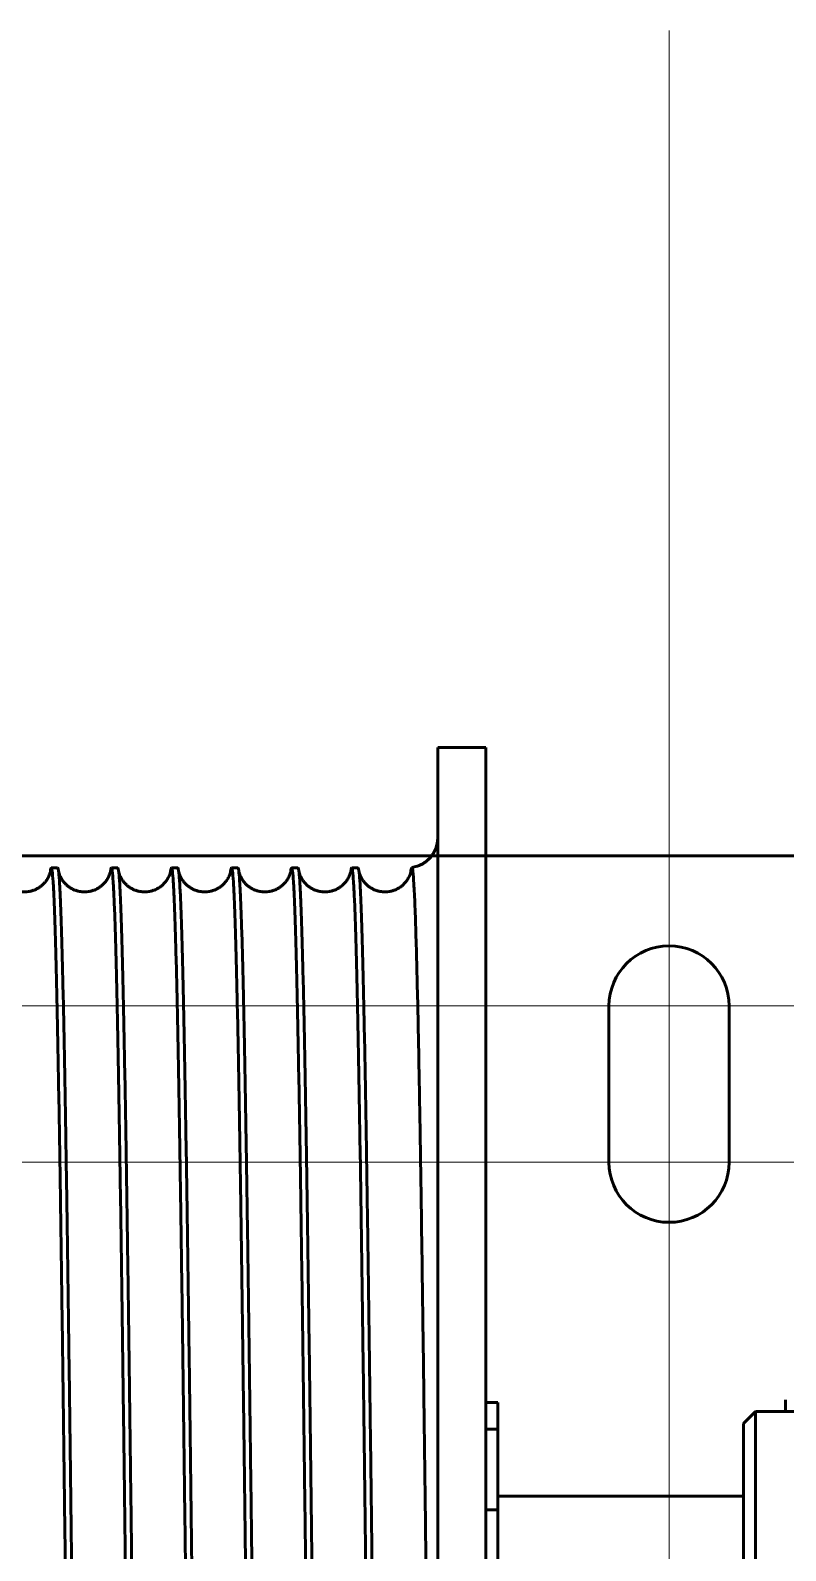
# Model space of a CAD drawing. Header units: millimetres. Extents: x 0 to 1680, y 0 to 594.
# Drawn here: x 591.54 to 593.19, y 230.205 to 233.526 of the extents above; entities that cross this region are included whole.
import ezdxf

# ---------------------------------------------------------------- set-up
doc = ezdxf.new("R2010")
doc.units = ezdxf.units.MM
for name, pattern in [('K5LT_AXLED', [19.5, 15, -1.5, 1.5, -1.5]), ('K5LT_BASIC', [0]), ('K5LT_THIN', [0])]:
    doc.linetypes.add(name, pattern=pattern)
doc.layers.add('Системный слой', color=7, linetype='Continuous')

# ---------------------------------------------------------------- blocks, each defined once
blk = doc.blocks.new('U43')
at = {"layer": 'Системный слой', "color": 30, "linetype": 'K5LT_AXLED', "lineweight": 18, "true_color": 0xff8000}
for p, q in [((592.9351, 233.5263), (592.9351, 228.9226)), ((588.3626, 231.3951), (592.6251, 231.3951)), ((590.8038, 231.3951), (595.0663, 231.3951)), ((588.3626, 231.0538), (592.6251, 231.0538)), ((590.8038, 231.0538), (595.0663, 231.0538)), ((592.9351, 231.0588), (592.9351, 226.4551))]:
    blk.add_line(p, q, dxfattribs=at)
at = {"layer": 'Системный слой', "color": 5, "linetype": 'K5LT_BASIC', "lineweight": 60, "true_color": 0x0000ff}
for p, q in [((593.5126, 231.7232), (589.9163, 231.7232)), ((592.8038, 231.3951), (592.8038, 231.0538)), ((593.0663, 231.0538), (593.0663, 231.3951))]:
    blk.add_line(p, q, dxfattribs=at)
for centre, start, end in [((592.9351, 231.3951), 0, 180), ((592.9351, 231.0538), 180, 0)]:
    blk.add_arc(centre, 0.1313, start, end, dxfattribs=at)

msp = doc.modelspace()

# ---------------------------------------------------------------- linework, layer by layer
at = {"layer": 'Системный слой', "color": 5, "linetype": 'K5LT_BASIC', "lineweight": 60, "true_color": 0x0000ff}
for p, q in [((592.42966, 231.95943), (592.53466, 231.95943)), ((592.42966, 231.95943), (592.42966, 228.02193)), ((592.53466, 231.95943), (592.53466, 228.02193)), ((591.58561, 231.69693), (591.59944, 231.69693)), ((591.71686, 231.69693), (591.73069, 231.69693)), ((591.84811, 231.69693), (591.86194, 231.69693)), ((591.97936, 231.69693), (591.99319, 231.69693)), ((592.11061, 231.69693), (592.12444, 231.69693)), ((592.24186, 231.69693), (592.25569, 231.69693)), ((592.53466, 230.5288), (592.56091, 230.5288)), ((592.56091, 230.5288), (592.56091, 230.47094)), ((593.12395, 230.50911), (593.0977, 230.48286)), ((593.87208, 230.50911), (593.12395, 230.50911)), ((593.12395, 229.45911), (593.12395, 230.50911)), ((593.18958, 230.50911), (593.18958, 230.5349)), ((593.0977, 229.48536), (593.0977, 230.48286)), ((592.53466, 230.47094), (592.56091, 230.47094)), ((592.56091, 230.47094), (592.56091, 230.29442)), ((592.56091, 230.32405), (593.0977, 230.32405)), ((592.53466, 230.29442), (592.56091, 230.29442)), ((592.56091, 230.29442), (592.56091, 229.68693))]:
    msp.add_line(p, q, dxfattribs=at)
for centre, radius, start, end in [((592.36404, 231.76255), 0.06562, 278.0032, 359.99941), ((592.39345, 231.68802), 0.02241, 154.77618, 178.21231)]:
    msp.add_arc(centre, radius, start, end, dxfattribs=at)
for points, knots in [([(592.42966, 231.76255), (592.42966, 231.76065), (592.42954, 231.75744), (592.42895, 231.75268), (592.42827, 231.74891), (592.42732, 231.74502), (592.42609, 231.74107), (592.4246, 231.73715), (592.42285, 231.73333), (592.42066, 231.72926), (592.41771, 231.72463), (592.41383, 231.71962), (592.40951, 231.71511), (592.40562, 231.71172), (592.40238, 231.70926), (592.39961, 231.70737), (592.39699, 231.70577), (592.39463, 231.70448), (592.39247, 231.70339), (592.39041, 231.70245), (592.38854, 231.70166), (592.38705, 231.70109), (592.38616, 231.70077), (592.38569, 231.7006), (592.38544, 231.70052), (592.38532, 231.70047), (592.38529, 231.70046), (592.38539, 231.7005), (592.38562, 231.70058), (592.38602, 231.70072), (592.3864, 231.70086), (592.38663, 231.70094)], [0, 0, 0, 0, 2.9090909, 4.3636364, 5.8181818, 7.2727273, 8.7272727, 10.1818182, 11.6363636, 13.0909091, 15.030303, 17.4545455, 19.8276094, 21.6646465, 22.9144781, 24.1131313, 25.15814, 26.1006825, 26.8894713, 27.6269724, 28.3524978, 29.0300479, 29.5723353, 29.9396112, 30.2191629, 30.4982778, 30.7773927, 31.060439, 31.3552795, 31.669777, 32, 32, 32, 32]), ([(591.58363, 231.68912), (591.58359, 231.68903), (591.58357, 231.68873), (591.58315, 231.68685), (591.58204, 231.68294), (591.57933, 231.6761), (591.57423, 231.66799), (591.56889, 231.66178), (591.56312, 231.65664), (591.55688, 231.65239), (591.55022, 231.64901), (591.54323, 231.64651), (591.53601, 231.64491), (591.52866, 231.64423), (591.5213, 231.64447), (591.51403, 231.64563), (591.50698, 231.64767), (591.50027, 231.65057), (591.49398, 231.65425), (591.48825, 231.65866), (591.48315, 231.66369), (591.4788, 231.66917), (591.47529, 231.67489), (591.47268, 231.68047), (591.47108, 231.68516), (591.47045, 231.68771), (591.47028, 231.68854), (591.47024, 231.68877)], [0, 0, 0, 0, 2.0159976, 4.0264381, 6.0368785, 8.0402258, 9.198751, 10.1050105, 10.9127419, 11.6745831, 12.4095787, 13.1300249, 13.8423199, 14.55028, 15.2565672, 15.9634376, 16.6732725, 17.3891501, 18.1157201, 18.8608332, 19.6388627, 20.4776923, 21.4269926, 22.5941294, 24.20195, 26.365177, 28, 28, 28, 28]), ([(591.71488, 231.68912), (591.71484, 231.68903), (591.71482, 231.68873), (591.7144, 231.68685), (591.71329, 231.68294), (591.71058, 231.6761), (591.70548, 231.66799), (591.70014, 231.66178), (591.69437, 231.65664), (591.68813, 231.65239), (591.68147, 231.64901), (591.67448, 231.64651), (591.66726, 231.64491), (591.65991, 231.64423), (591.65254, 231.64447), (591.64528, 231.64563), (591.63823, 231.64767), (591.63152, 231.65057), (591.62524, 231.65425), (591.6195, 231.65866), (591.6144, 231.66369), (591.61005, 231.66917), (591.60654, 231.67488), (591.60393, 231.68047), (591.60233, 231.68516), (591.6017, 231.68771), (591.60153, 231.68854), (591.60149, 231.68877)], [0, 0, 0, 0, 2.0159669, 4.0263452, 6.0367236, 8.0401434, 9.1986882, 10.1049589, 10.9126922, 11.674546, 12.4095481, 13.1299966, 13.8422905, 14.5502465, 15.2565269, 15.9633877, 16.6732104, 17.3890729, 18.1156242, 18.8607132, 19.6387088, 20.4774844, 21.4267478, 22.5938022, 24.2014044, 26.3668287, 28, 28, 28, 28]), ([(591.84613, 231.68912), (591.84609, 231.68903), (591.84607, 231.68873), (591.84565, 231.68685), (591.84454, 231.68294), (591.84183, 231.6761), (591.83673, 231.66799), (591.83139, 231.66178), (591.82562, 231.65664), (591.81938, 231.65239), (591.81272, 231.64901), (591.80573, 231.64651), (591.79851, 231.64491), (591.79116, 231.64423), (591.78379, 231.64447), (591.77653, 231.64563), (591.76948, 231.64767), (591.76277, 231.65057), (591.75649, 231.65425), (591.75075, 231.65866), (591.74565, 231.66369), (591.7413, 231.66917), (591.73779, 231.67488), (591.73518, 231.68047), (591.73358, 231.68516), (591.73295, 231.68771), (591.73278, 231.68854), (591.73274, 231.68877)], [0, 0, 0, 0, 2.0159363, 4.0262523, 6.0365683, 8.0400548, 9.1986166, 10.1048966, 10.9126299, 11.6744949, 12.4095019, 13.1299513, 13.8422427, 14.5501931, 15.2564651, 15.963315, 16.6731239, 17.3889698, 18.115501, 18.8605642, 19.638524, 20.4772435, 21.4264688, 22.5934389, 24.2008183, 26.3684837, 28, 28, 28, 28]), ([(591.97738, 231.68912), (591.97734, 231.68903), (591.97732, 231.68873), (591.9769, 231.68685), (591.97579, 231.68294), (591.97308, 231.6761), (591.96798, 231.66799), (591.96264, 231.66178), (591.95687, 231.65664), (591.95063, 231.65239), (591.94397, 231.64901), (591.93698, 231.64651), (591.92976, 231.64491), (591.92241, 231.64423), (591.91504, 231.64447), (591.90778, 231.64563), (591.90073, 231.64767), (591.89402, 231.65057), (591.88774, 231.65425), (591.882, 231.65866), (591.8769, 231.66368), (591.87255, 231.66917), (591.86904, 231.67488), (591.86643, 231.68047), (591.86483, 231.68516), (591.8642, 231.68771), (591.86403, 231.68854), (591.86399, 231.68877)], [0, 0, 0, 0, 2.0159059, 4.0261593, 6.0364127, 8.0399602, 9.1985365, 10.1048236, 10.9125552, 11.6744299, 12.4094403, 13.129889, 13.8421763, 14.5501197, 15.256382, 15.9632193, 16.6730131, 17.388841, 18.1153503, 18.8603862, 19.6383087, 20.4769698, 21.4261556, 22.5930397, 24.200192, 26.370142, 28, 28, 28, 28]), ([(592.10863, 231.68912), (592.10859, 231.68903), (592.10857, 231.68873), (592.10815, 231.68685), (592.10704, 231.68294), (592.10433, 231.6761), (592.09923, 231.66799), (592.09389, 231.66178), (592.08812, 231.65664), (592.08187, 231.65239), (592.07522, 231.64901), (592.06823, 231.64651), (592.06101, 231.64491), (592.05366, 231.64423), (592.04629, 231.64447), (592.03903, 231.64563), (592.03198, 231.64767), (592.02527, 231.65057), (592.01899, 231.65425), (592.01325, 231.65866), (592.00815, 231.66368), (592.0038, 231.66917), (592.00029, 231.67488), (591.99768, 231.68047), (591.99608, 231.68517), (591.99545, 231.68771), (591.99528, 231.68854), (591.99524, 231.68877)], [0, 0, 0, 0, 2.0158756, 4.0260662, 6.0362567, 8.0398596, 9.1984476, 10.1047401, 10.912468, 11.6743508, 12.4093633, 13.1298098, 13.8420916, 14.5500265, 15.2562775, 15.9631009, 16.672878, 17.3886863, 18.1151724, 18.8601794, 19.6380626, 20.4766633, 21.4258084, 22.5926046, 24.1995256, 26.3718035, 28, 28, 28, 28]), ([(592.23988, 231.68912), (592.23984, 231.68903), (592.23982, 231.68873), (592.2394, 231.68685), (592.23829, 231.68294), (592.23558, 231.6761), (592.23048, 231.66799), (592.22514, 231.66178), (592.21937, 231.65664), (592.21312, 231.65239), (592.20646, 231.64901), (592.19948, 231.64651), (592.19226, 231.64491), (592.18491, 231.64423), (592.17754, 231.64447), (592.17028, 231.64563), (592.16323, 231.64767), (592.15652, 231.65057), (592.15024, 231.65425), (592.1445, 231.65866), (592.1394, 231.66368), (592.13505, 231.66917), (592.13154, 231.67488), (592.12893, 231.68047), (592.12733, 231.68517), (592.1267, 231.68771), (592.12653, 231.68854), (592.12649, 231.68877)], [0, 0, 0, 0, 2.0158455, 4.025973, 6.0361005, 8.0397531, 9.1983501, 10.1046459, 10.9123683, 11.6742578, 12.4092708, 13.1297136, 13.8419884, 14.5499134, 15.2561516, 15.9629595, 16.6727186, 17.3885057, 18.1149671, 18.8599436, 19.6377859, 20.476324, 21.4254271, 22.5921335, 24.1988188, 26.3734682, 28, 28, 28, 28]), ([(592.37113, 231.68912), (592.37109, 231.68903), (592.37107, 231.68873), (592.37065, 231.68685), (592.36954, 231.68294), (592.36683, 231.6761), (592.36173, 231.66799), (592.35639, 231.66178), (592.35062, 231.65664), (592.34437, 231.65239), (592.33771, 231.64901), (592.33073, 231.64651), (592.32351, 231.64491), (592.31616, 231.64423), (592.30879, 231.64447), (592.30153, 231.64563), (592.29448, 231.64767), (592.28777, 231.65057), (592.28149, 231.65425), (592.27575, 231.65866), (592.27065, 231.66368), (592.2663, 231.66917), (592.26279, 231.67488), (592.26018, 231.68046), (592.25858, 231.68517), (592.25795, 231.68771), (592.25778, 231.68855), (592.25774, 231.68877)], [0, 0, 0, 0, 2.0158155, 4.0258797, 6.035944, 8.0396406, 9.198244, 10.104541, 10.9122562, 11.6741509, 12.4091628, 13.1296005, 13.8418668, 14.5497803, 15.2560043, 15.9627953, 16.6725348, 17.3882994, 18.1147345, 18.8596789, 19.6374785, 20.4759519, 21.4250117, 22.5916265, 24.1980717, 26.3751361, 28, 28, 28, 28]), ([(592.37318, 231.69757), (592.37331, 231.69758), (592.37407, 231.69709), (592.37553, 231.68985), (592.37766, 231.66357), (592.37992, 231.61676), (592.3822, 231.5506), (592.38436, 231.47168), (592.38631, 231.38679), (592.38799, 231.30369), (592.38935, 231.23059), (592.39048, 231.16544), (592.3915, 231.10383), (592.39218, 231.06115), (592.39251, 231.03942)], [0, 0, 0, 0, 0.3084995, 1.698024, 3.2930139, 5.111228, 6.8621238, 8.5271164, 10.0965006, 11.4279991, 12.5127326, 13.3373821, 14.1664712, 15, 15, 15, 15]), ([(592.40617, 229.99913), (592.40554, 230.0512), (592.40431, 230.15276), (592.40243, 230.30564), (592.40056, 230.45543), (592.39864, 230.60497), (592.39678, 230.74494), (592.39509, 230.86648), (592.3937, 230.96182), (592.39287, 231.01628), (592.39251, 231.0394)], [0, 0, 0, 0, 1.6682874, 3.2061784, 4.7488282, 6.3001269, 7.8597851, 9.1654215, 10.2128564, 11, 11, 11, 11])]:
    msp.add_open_spline(points, degree=3, knots=knots, dxfattribs=at)
for points in [[(591.58357, 231.68879), (591.58425, 231.69421), (591.58493, 231.69693), (591.58561, 231.69693)], [(591.58561, 231.69693), (591.58627, 231.69693), (591.58759, 231.69182), (591.58956, 231.6689), (591.59154, 231.63094), (591.59352, 231.57826), (591.5955, 231.51135), (591.59748, 231.4308), (591.59946, 231.33734), (591.60144, 231.2318), (591.60342, 231.11513), (591.6054, 230.98838), (591.60737, 230.85268), (591.60935, 230.70925), (591.61133, 230.55938), (591.61331, 230.4044), (591.61529, 230.24572), (591.61727, 230.08475), (591.61925, 229.92294), (591.62123, 229.76173), (591.62321, 229.60258), (591.62518, 229.4469), (591.62716, 229.29611), (591.62914, 229.15154), (591.63112, 229.0145), (591.6331, 228.88621), (591.63508, 228.76782), (591.63706, 228.6604), (591.63904, 228.56491), (591.64101, 228.48221), (591.64299, 228.41303), (591.64497, 228.358), (591.64695, 228.31762), (591.64827, 228.30069), (591.64893, 228.29477)], [(591.60175, 231.68653), (591.60098, 231.69345), (591.60021, 231.69693), (591.59944, 231.69693)], [(591.66507, 228.28443), (591.66441, 228.28443), (591.66309, 228.28953), (591.66111, 228.31245), (591.65913, 228.35041), (591.65716, 228.40307), (591.65518, 228.46997), (591.6532, 228.55051), (591.65122, 228.64395), (591.64924, 228.74947), (591.64726, 228.86612), (591.64528, 228.99285), (591.6433, 229.12853), (591.64133, 229.27194), (591.63935, 229.42179), (591.63737, 229.57674), (591.63539, 229.73541), (591.63341, 229.89636), (591.63143, 230.05816), (591.62945, 230.21935), (591.62747, 230.37849), (591.6255, 230.53416), (591.62352, 230.68495), (591.62154, 230.82952), (591.61956, 230.96657), (591.61758, 231.09487), (591.6156, 231.21326), (591.61362, 231.3207), (591.61165, 231.41621), (591.60967, 231.49894), (591.60769, 231.56815), (591.60571, 231.62321), (591.60373, 231.66364), (591.60241, 231.68059), (591.60175, 231.68653)], [(591.71482, 231.68879), (591.7155, 231.69421), (591.71618, 231.69693), (591.71686, 231.69693)], [(591.71686, 231.69693), (591.71752, 231.69693), (591.71884, 231.69182), (591.72081, 231.6689), (591.72279, 231.63094), (591.72477, 231.57826), (591.72675, 231.51135), (591.72873, 231.4308), (591.73071, 231.33734), (591.73269, 231.2318), (591.73467, 231.11513), (591.73665, 230.98838), (591.73862, 230.85268), (591.7406, 230.70925), (591.74258, 230.55938), (591.74456, 230.4044), (591.74654, 230.24572), (591.74852, 230.08475), (591.7505, 229.92294), (591.75248, 229.76173), (591.75446, 229.60258), (591.75643, 229.4469), (591.75841, 229.29611), (591.76039, 229.15154), (591.76237, 229.0145), (591.76435, 228.88621), (591.76633, 228.76782), (591.76831, 228.6604), (591.77029, 228.56492), (591.77226, 228.48221), (591.77424, 228.41303), (591.77622, 228.358), (591.7782, 228.31762), (591.77952, 228.30069), (591.78018, 228.29477)], [(591.733, 231.68653), (591.73223, 231.69345), (591.73146, 231.69693), (591.73069, 231.69693)], [(591.79632, 228.28443), (591.79566, 228.28443), (591.79434, 228.28953), (591.79236, 228.31245), (591.79038, 228.35041), (591.7884, 228.40307), (591.78643, 228.46997), (591.78445, 228.55051), (591.78247, 228.64395), (591.78049, 228.74947), (591.77851, 228.86612), (591.77653, 228.99285), (591.77455, 229.12853), (591.77258, 229.27194), (591.7706, 229.42179), (591.76862, 229.57675), (591.76664, 229.73541), (591.76466, 229.89636), (591.76268, 230.05816), (591.7607, 230.21935), (591.75872, 230.3785), (591.75675, 230.53416), (591.75477, 230.68495), (591.75279, 230.82952), (591.75081, 230.96657), (591.74883, 231.09487), (591.74685, 231.21327), (591.74487, 231.3207), (591.7429, 231.41621), (591.74092, 231.49894), (591.73894, 231.56815), (591.73696, 231.62321), (591.73498, 231.66364), (591.73366, 231.68059), (591.733, 231.68653)], [(591.84607, 231.68879), (591.84675, 231.69421), (591.84743, 231.69693), (591.84811, 231.69693)], [(591.84811, 231.69693), (591.84877, 231.69693), (591.85009, 231.69182), (591.85206, 231.6689), (591.85404, 231.63094), (591.85602, 231.57826), (591.858, 231.51135), (591.85998, 231.4308), (591.86196, 231.33734), (591.86394, 231.2318), (591.86592, 231.11513), (591.8679, 230.98838), (591.86987, 230.85268), (591.87185, 230.70925), (591.87383, 230.55938), (591.87581, 230.4044), (591.87779, 230.24572), (591.87977, 230.08475), (591.88175, 229.92294), (591.88373, 229.76173), (591.88571, 229.60258), (591.88768, 229.44691), (591.88966, 229.29611), (591.89164, 229.15154), (591.89362, 229.0145), (591.8956, 228.88621), (591.89758, 228.76782), (591.89956, 228.66041), (591.90154, 228.56492), (591.90351, 228.48221), (591.90549, 228.41303), (591.90747, 228.35801), (591.90945, 228.31762), (591.91077, 228.30069), (591.91143, 228.29477)], [(591.86425, 231.68653), (591.86348, 231.69345), (591.86271, 231.69693), (591.86194, 231.69693)], [(591.92757, 228.28443), (591.92691, 228.28443), (591.92559, 228.28953), (591.92361, 228.31245), (591.92163, 228.35041), (591.91965, 228.40307), (591.91768, 228.46997), (591.9157, 228.55051), (591.91372, 228.64395), (591.91174, 228.74947), (591.90976, 228.86612), (591.90778, 228.99285), (591.9058, 229.12853), (591.90383, 229.27194), (591.90185, 229.42179), (591.89987, 229.57675), (591.89789, 229.73541), (591.89591, 229.89636), (591.89393, 230.05816), (591.89195, 230.21935), (591.88997, 230.3785), (591.888, 230.53416), (591.88602, 230.68496), (591.88404, 230.82952), (591.88206, 230.96657), (591.88008, 231.09487), (591.8781, 231.21327), (591.87612, 231.3207), (591.87415, 231.41621), (591.87217, 231.49894), (591.87019, 231.56815), (591.86821, 231.62322), (591.86623, 231.66364), (591.86491, 231.68059), (591.86425, 231.68653)], [(591.97732, 231.68879), (591.978, 231.69421), (591.97868, 231.69693), (591.97936, 231.69693)], [(591.97936, 231.69693), (591.98002, 231.69693), (591.98134, 231.69182), (591.98331, 231.6689), (591.98529, 231.63094), (591.98727, 231.57826), (591.98925, 231.51135), (591.99123, 231.4308), (591.99321, 231.33734), (591.99519, 231.2318), (591.99717, 231.11513), (591.99915, 230.98838), (592.00112, 230.85268), (592.0031, 230.70925), (592.00508, 230.55938), (592.00706, 230.4044), (592.00904, 230.24572), (592.01102, 230.08475), (592.013, 229.92294), (592.01498, 229.76173), (592.01696, 229.60258), (592.01893, 229.44691), (592.02091, 229.29611), (592.02289, 229.15154), (592.02487, 229.0145), (592.02685, 228.88621), (592.02883, 228.76782), (592.03081, 228.66041), (592.03279, 228.56492), (592.03476, 228.48221), (592.03674, 228.41303), (592.03872, 228.35801), (592.0407, 228.31762), (592.04202, 228.30069), (592.04268, 228.29477)], [(591.9955, 231.68653), (591.99473, 231.69346), (591.99396, 231.69693), (591.99319, 231.69693)], [(592.05882, 228.28443), (592.05816, 228.28443), (592.05684, 228.28953), (592.05486, 228.31245), (592.05288, 228.35041), (592.0509, 228.40307), (592.04893, 228.46997), (592.04695, 228.55051), (592.04497, 228.64395), (592.04299, 228.74947), (592.04101, 228.86612), (592.03903, 228.99286), (592.03705, 229.12853), (592.03508, 229.27194), (592.0331, 229.42179), (592.03112, 229.57675), (592.02914, 229.73541), (592.02716, 229.89636), (592.02518, 230.05816), (592.0232, 230.21936), (592.02122, 230.3785), (592.01925, 230.53416), (592.01727, 230.68496), (592.01529, 230.82953), (592.01331, 230.96657), (592.01133, 231.09487), (592.00935, 231.21327), (592.00737, 231.3207), (592.0054, 231.41622), (592.00342, 231.49895), (592.00144, 231.56815), (591.99946, 231.62322), (591.99748, 231.66364), (591.99616, 231.68059), (591.9955, 231.68653)], [(592.10857, 231.68879), (592.10925, 231.69421), (592.10993, 231.69693), (592.11061, 231.69693)], [(592.11061, 231.69693), (592.11127, 231.69693), (592.11259, 231.69182), (592.11456, 231.6689), (592.11654, 231.63094), (592.11852, 231.57826), (592.1205, 231.51135), (592.12248, 231.4308), (592.12446, 231.33734), (592.12644, 231.2318), (592.12842, 231.11513), (592.1304, 230.98838), (592.13237, 230.85268), (592.13435, 230.70925), (592.13633, 230.55938), (592.13831, 230.4044), (592.14029, 230.24572), (592.14227, 230.08475), (592.14425, 229.92294), (592.14623, 229.76173), (592.14821, 229.60258), (592.15018, 229.44691), (592.15216, 229.29611), (592.15414, 229.15154), (592.15612, 229.0145), (592.1581, 228.88621), (592.16008, 228.76783), (592.16206, 228.66041), (592.16404, 228.56492), (592.16601, 228.48221), (592.16799, 228.41304), (592.16997, 228.35801), (592.17195, 228.31762), (592.17327, 228.30069), (592.17393, 228.29477)], [(592.12675, 231.68653), (592.12598, 231.69346), (592.12521, 231.69693), (592.12444, 231.69693)], [(592.19007, 228.28443), (592.18941, 228.28443), (592.18809, 228.28953), (592.18611, 228.31245), (592.18413, 228.35041), (592.18215, 228.40307), (592.18018, 228.46997), (592.1782, 228.55051), (592.17622, 228.64395), (592.17424, 228.74947), (592.17226, 228.86612), (592.17028, 228.99286), (592.1683, 229.12854), (592.16633, 229.27194), (592.16435, 229.4218), (592.16237, 229.57675), (592.16039, 229.73541), (592.15841, 229.89637), (592.15643, 230.05816), (592.15445, 230.21936), (592.15247, 230.3785), (592.1505, 230.53417), (592.14852, 230.68496), (592.14654, 230.82953), (592.14456, 230.96658), (592.14258, 231.09487), (592.1406, 231.21327), (592.13862, 231.32071), (592.13664, 231.41622), (592.13467, 231.49895), (592.13269, 231.56815), (592.13071, 231.62322), (592.12873, 231.66364), (592.12741, 231.68059), (592.12675, 231.68653)], [(592.23982, 231.68879), (592.2405, 231.69421), (592.24118, 231.69693), (592.24186, 231.69693)], [(592.24186, 231.69693), (592.24252, 231.69693), (592.24384, 231.69182), (592.24581, 231.6689), (592.24779, 231.63094), (592.24977, 231.57826), (592.25175, 231.51135), (592.25373, 231.4308), (592.25571, 231.33734), (592.25769, 231.2318), (592.25967, 231.11513), (592.26165, 230.98838), (592.26362, 230.85268), (592.2656, 230.70925), (592.26758, 230.55938), (592.26956, 230.40441), (592.27154, 230.24572), (592.27352, 230.08475), (592.2755, 229.92294), (592.27748, 229.76173), (592.27946, 229.60258), (592.28143, 229.44691), (592.28341, 229.29611), (592.28539, 229.15154), (592.28737, 229.0145), (592.28935, 228.88621), (592.29133, 228.76783), (592.29331, 228.66041), (592.29529, 228.56492), (592.29726, 228.48221), (592.29924, 228.41304), (592.30122, 228.35801), (592.3032, 228.31762), (592.30452, 228.30069), (592.30518, 228.29477)], [(592.258, 231.68653), (592.25723, 231.69346), (592.25646, 231.69693), (592.25569, 231.69693)], [(592.32132, 228.28443), (592.32066, 228.28443), (592.31934, 228.28953), (592.31736, 228.31245), (592.31538, 228.35041), (592.3134, 228.40307), (592.31143, 228.46997), (592.30945, 228.55051), (592.30747, 228.64395), (592.30549, 228.74948), (592.30351, 228.86612), (592.30153, 228.99286), (592.29955, 229.12854), (592.29758, 229.27194), (592.2956, 229.4218), (592.29362, 229.57675), (592.29164, 229.73541), (592.28966, 229.89637), (592.28768, 230.05817), (592.2857, 230.21936), (592.28372, 230.3785), (592.28175, 230.53417), (592.27977, 230.68496), (592.27779, 230.82953), (592.27581, 230.96658), (592.27383, 231.09487), (592.27185, 231.21327), (592.26987, 231.32071), (592.26789, 231.41622), (592.26592, 231.49895), (592.26394, 231.56815), (592.26196, 231.62322), (592.25998, 231.66364), (592.25866, 231.6806), (592.258, 231.68653)]]:
    msp.add_open_spline(points, degree=3, dxfattribs=at)
at = {"layer": 'Системный слой', "color": 7, "linetype": 'K5LT_THIN', "lineweight": 18}
msp.add_open_spline([(592.39251, 231.0394), (592.39348, 230.97693), (592.39528, 230.85362), (592.39784, 230.66554), (592.4002, 230.48308), (592.40251, 230.29832), (592.40451, 230.13537), (592.40574, 230.03459), (592.40618, 229.99884)], degree=3, knots=[0, 0, 0, 0, 1.9045188, 3.5659249, 5.0492266, 6.5711811, 8.1385898, 9, 9, 9, 9], dxfattribs=at)

# ---------------------------------------------------------------- block references
at = {"layer": 'Системный слой'}
msp.add_blockref('U43', (0, 0), dxfattribs=at)

doc.saveas('drawing.dxf')
